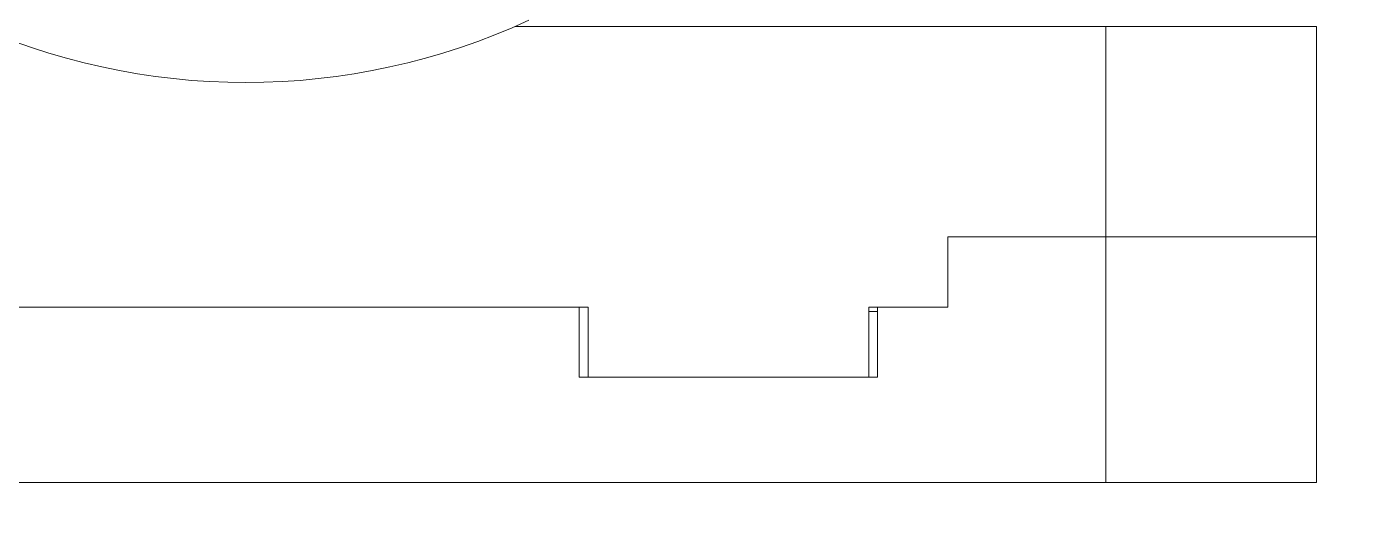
# Model space of a CAD drawing. Header units: inches. Extents: x 0.54 to 10.46, y 0.74 to 7.76.
# Drawn here: x 8.324 to 8.985, y 4.625 to 4.87 of the extents above; entities that cross this region are included whole.
import ezdxf

# ---------------------------------------------------------------- set-up
doc = ezdxf.new("R2010")
doc.units = ezdxf.units.IN
doc.header["$MEASUREMENT"] = 0
doc.layers.add('BG', color=7, linetype='Continuous')
doc.layers.add('MCG-INT-4FT', color=7, linetype='Continuous')

# ---------------------------------------------------------------- blocks, each defined once
blk = doc.blocks.new('block 2')
at = {"layer": 'BG', "true_color": 0xffffff}
h = blk.add_hatch(color=7, dxfattribs=at)
h.dxf.hatch_style = 2
edge = h.paths.add_edge_path()
edge.add_spline(control_points=[(10.29599, 0.90612), (10.29599, 0.90612), (0.87112, 0.90612), (0.87112, 0.90612), (0.87016, 0.90612), (0.86938, 0.90689), (0.86938, 0.90785), (0.86938, 0.90785), (0.86938, 7.59215), (0.86938, 7.59215), (0.86938, 7.59311), (0.87016, 7.59389), (0.87112, 7.59389), (0.87112, 7.59389), (10.29599, 7.59389), (10.29599, 7.59389), (10.29696, 7.59389), (10.29773, 7.59311), (10.29773, 7.59215), (10.29773, 7.59215), (10.29773, 0.90785), (10.29773, 0.90785), (10.29773, 0.90689), (10.29696, 0.90612), (10.29599, 0.90612)], knot_values=[0, 0, 0, 0, 1, 1, 1, 2, 2, 2, 3, 3, 3, 4, 4, 4, 5, 5, 5, 6, 6, 6, 7, 7, 7, 8, 8, 8, 8], degree=3, periodic=1)
h.paths.add_polyline_path([(0.87286, 0.90959), (10.29426, 0.90959), (10.29426, 7.59042), (0.87286, 7.59042)])
at = {"layer": 'BG', "lineweight": 0}
blk.add_open_spline([(10.29599, 0.90612), (10.29599, 0.90612), (0.87112, 0.90612), (0.87112, 0.90612), (0.87016, 0.90612), (0.86938, 0.90689), (0.86938, 0.90785), (0.86938, 0.90785), (0.86938, 7.59215), (0.86938, 7.59215), (0.86938, 7.59311), (0.87016, 7.59389), (0.87112, 7.59389), (0.87112, 7.59389), (10.29599, 7.59389), (10.29599, 7.59389), (10.29696, 7.59389), (10.29773, 7.59311), (10.29773, 7.59215), (10.29773, 7.59215), (10.29773, 0.90785), (10.29773, 0.90785), (10.29773, 0.90689), (10.29696, 0.90612), (10.29599, 0.90612)], degree=3, knots=[0, 0, 0, 0, 1, 1, 1, 2, 2, 2, 3, 3, 3, 4, 4, 4, 5, 5, 5, 6, 6, 6, 7, 7, 7, 8, 8, 8, 8], dxfattribs=at)
blk = doc.blocks.new('block 62')
at = {"layer": 'BG', "true_color": 0xffffff}
h = blk.add_hatch(color=7, dxfattribs=at)
h.dxf.hatch_style = 2
edge = h.paths.add_edge_path()
edge.add_spline(control_points=[(10.46309, 0.739), (10.46309, 0.739), (0.53691, 0.739), (0.53691, 0.739), (0.53595, 0.739), (0.53517, 0.73978), (0.53517, 0.74074), (0.53517, 0.74074), (0.53517, 7.75926), (0.53517, 7.75926), (0.53517, 7.76022), (0.53595, 7.761), (0.53691, 7.761), (0.53691, 7.761), (10.46309, 7.761), (10.46309, 7.761), (10.46406, 7.761), (10.46483, 7.76022), (10.46483, 7.75926), (10.46483, 7.75926), (10.46483, 0.74074), (10.46483, 0.74074), (10.46483, 0.73978), (10.46406, 0.739), (10.46309, 0.739)], knot_values=[0, 0, 0, 0, 1, 1, 1, 2, 2, 2, 3, 3, 3, 4, 4, 4, 5, 5, 5, 6, 6, 6, 7, 7, 7, 8, 8, 8, 8], degree=3, periodic=1)
h.paths.add_polyline_path([(0.53864, 0.74248), (10.46136, 0.74248), (10.46136, 7.75752), (0.53864, 7.75752)])
at = {"layer": 'BG', "lineweight": 0}
blk.add_open_spline([(10.46309, 0.739), (10.46309, 0.739), (0.53691, 0.739), (0.53691, 0.739), (0.53595, 0.739), (0.53517, 0.73978), (0.53517, 0.74074), (0.53517, 0.74074), (0.53517, 7.75926), (0.53517, 7.75926), (0.53517, 7.76022), (0.53595, 7.761), (0.53691, 7.761), (0.53691, 7.761), (10.46309, 7.761), (10.46309, 7.761), (10.46406, 7.761), (10.46483, 7.76022), (10.46483, 7.75926), (10.46483, 7.75926), (10.46483, 0.74074), (10.46483, 0.74074), (10.46483, 0.73978), (10.46406, 0.739), (10.46309, 0.739)], degree=3, knots=[0, 0, 0, 0, 1, 1, 1, 2, 2, 2, 3, 3, 3, 4, 4, 4, 5, 5, 5, 6, 6, 6, 7, 7, 7, 8, 8, 8, 8], dxfattribs=at)
blk = doc.blocks.new('block 117')
at = {"layer": 'MCG-INT-4FT', "color": 7, "lineweight": 5, "true_color": 0xffffff}
blk.add_lwpolyline([(8.86218, 4.87025), (8.96712, 4.87025)], dxfattribs=at)
blk = doc.blocks.new('block 118')
at = {"layer": 'MCG-INT-4FT', "color": 7, "lineweight": 5, "true_color": 0xffffff}
blk.add_lwpolyline([(8.96712, 4.87025), (8.96712, 4.76539)], dxfattribs=at)
blk = doc.blocks.new('block 119')
at = {"layer": 'MCG-INT-4FT', "color": 7, "lineweight": 5, "true_color": 0xffffff}
blk.add_lwpolyline([(8.96712, 4.76539), (8.86218, 4.76539)], dxfattribs=at)
blk = doc.blocks.new('block 120')
at = {"layer": 'MCG-INT-4FT', "color": 7, "lineweight": 5, "true_color": 0xffffff}
blk.add_lwpolyline([(8.86218, 4.76539), (8.86218, 4.87025)], dxfattribs=at)
blk = doc.blocks.new('block 121')
at = {"layer": 'MCG-INT-4FT', "color": 7, "lineweight": 5, "true_color": 0xffffff}
blk.add_lwpolyline([(8.78347, 4.76539), (8.78347, 4.73041)], dxfattribs=at)
blk = doc.blocks.new('block 122')
at = {"layer": 'MCG-INT-4FT', "color": 7, "lineweight": 5, "true_color": 0xffffff}
blk.add_lwpolyline([(8.74412, 4.73041), (8.78347, 4.73041)], dxfattribs=at)
blk = doc.blocks.new('block 123')
at = {"layer": 'MCG-INT-4FT', "color": 7, "lineweight": 5, "true_color": 0xffffff}
blk.add_lwpolyline([(8.74412, 4.73041), (8.74412, 4.69543)], dxfattribs=at)
blk = doc.blocks.new('block 124')
at = {"layer": 'MCG-INT-4FT', "color": 7, "lineweight": 5, "true_color": 0xffffff}
blk.add_lwpolyline([(8.74412, 4.69543), (8.6042, 4.69543)], dxfattribs=at)
blk = doc.blocks.new('block 125')
at = {"layer": 'MCG-INT-4FT', "color": 7, "lineweight": 5, "true_color": 0xffffff}
blk.add_lwpolyline([(8.6042, 4.69543), (8.6042, 4.73041)], dxfattribs=at)
blk = doc.blocks.new('block 126')
at = {"layer": 'MCG-INT-4FT', "color": 7, "lineweight": 5, "true_color": 0xffffff}
blk.add_lwpolyline([(8.26314, 4.73041), (8.6042, 4.73041)], dxfattribs=at)
blk = doc.blocks.new('block 134')
at = {"layer": 'MCG-INT-4FT', "color": 7, "lineweight": 5, "true_color": 0xffffff}
blk.add_lwpolyline([(8.86218, 4.76539), (8.78347, 4.76539)], dxfattribs=at)
blk = doc.blocks.new('block 135')
at = {"layer": 'MCG-INT-4FT', "color": 7, "lineweight": 5, "true_color": 0xffffff}
blk.add_lwpolyline([(8.86218, 4.87025), (8.56769, 4.87025)], dxfattribs=at)
blk = doc.blocks.new('block 298')
at = {"layer": 'MCG-INT-4FT', "color": 7, "lineweight": 5, "true_color": 0xffffff}
blk.add_lwpolyline([(8.96712, 4.64296), (8.96712, 4.76539)], dxfattribs=at)
blk = doc.blocks.new('block 299')
at = {"layer": 'MCG-INT-4FT', "color": 7, "lineweight": 5, "true_color": 0xffffff}
blk.add_lwpolyline([(8.86218, 4.64296), (8.96712, 4.64296)], dxfattribs=at)
blk = doc.blocks.new('block 300')
at = {"layer": 'MCG-INT-4FT', "color": 7, "lineweight": 5, "true_color": 0xffffff}
blk.add_lwpolyline([(8.86218, 4.76539), (8.86218, 4.64296)], dxfattribs=at)
blk = doc.blocks.new('block 301')
at = {"layer": 'MCG-INT-4FT', "color": 7, "lineweight": 5, "true_color": 0xffffff}
blk.add_lwpolyline([(8.59982, 4.73041), (8.26751, 4.73041)], dxfattribs=at)
blk = doc.blocks.new('block 302')
at = {"layer": 'MCG-INT-4FT', "color": 7, "lineweight": 5, "true_color": 0xffffff}
blk.add_lwpolyline([(8.59982, 4.69543), (8.59982, 4.73041)], dxfattribs=at)
blk = doc.blocks.new('block 303')
at = {"layer": 'MCG-INT-4FT', "color": 7, "lineweight": 5, "true_color": 0xffffff}
blk.add_lwpolyline([(8.74849, 4.69543), (8.59982, 4.69543)], dxfattribs=at)
blk = doc.blocks.new('block 304')
at = {"layer": 'MCG-INT-4FT', "color": 7, "lineweight": 5, "true_color": 0xffffff}
blk.add_lwpolyline([(8.74849, 4.73041), (8.74849, 4.69543)], dxfattribs=at)
blk = doc.blocks.new('block 305')
at = {"layer": 'MCG-INT-4FT', "color": 7, "lineweight": 5, "true_color": 0xffffff}
blk.add_lwpolyline([(8.78347, 4.73041), (8.74849, 4.73041)], dxfattribs=at)
blk = doc.blocks.new('block 306')
at = {"layer": 'MCG-INT-4FT', "color": 7, "lineweight": 5, "true_color": 0xffffff}
blk.add_lwpolyline([(8.86218, 4.64296), (8.00516, 4.64296)], dxfattribs=at)
blk = doc.blocks.new('block 317')
at = {"layer": 'MCG-INT-4FT', "color": 7, "lineweight": 5, "true_color": 0xffffff}
blk.add_lwpolyline([(8.78347, 4.87034), (8.78347, 4.87025)], dxfattribs=at)
blk = doc.blocks.new('block 318')
at = {"layer": 'MCG-INT-4FT', "color": 7, "lineweight": 5, "true_color": 0xffffff}
blk.add_lwpolyline([(8.74849, 4.72823), (8.74412, 4.72823)], dxfattribs=at)
blk = doc.blocks.new('block 321')
at = {"layer": 'MCG-INT-4FT', "color": 7, "lineweight": 5, "true_color": 0xffffff}
blk.add_open_spline([(8.29263, 4.8734), (8.3821, 4.832), (8.48524, 4.832), (8.57471, 4.8734)], degree=3, dxfattribs=at)
blk = doc.blocks.new('block 2040')
at = {"layer": 'MCG-INT-4FT', "color": 7, "lineweight": 5, "true_color": 0xffffff}
blk.add_lwpolyline([(8.96712, 4.64296), (8.96712, 4.64296)], dxfattribs=at)
blk = doc.blocks.new('block 2044')
at = {"layer": 'MCG-INT-4FT', "color": 7, "lineweight": 5, "true_color": 0xffffff}
blk.add_lwpolyline([(8.96712, 4.64296), (8.96712, 4.64296)], dxfattribs=at)

msp = doc.modelspace()

# ---------------------------------------------------------------- block references
at = {"layer": 'BG'}
for name in ['block 62', 'block 2']:
    msp.add_blockref(name, (0, 0), dxfattribs=at)
at = {"layer": 'MCG-INT-4FT'}
for name in ['block 321', 'block 135', 'block 317', 'block 117', 'block 120', 'block 118', 'block 121', 'block 134', 'block 119', 'block 300', 'block 298', 'block 126', 'block 301', 'block 302', 'block 125', 'block 122', 'block 123', 'block 318', 'block 304', 'block 305', 'block 303', 'block 124', 'block 306', 'block 299', 'block 2040', 'block 2044']:
    msp.add_blockref(name, (0, 0), dxfattribs=at)

doc.saveas('drawing.dxf')
